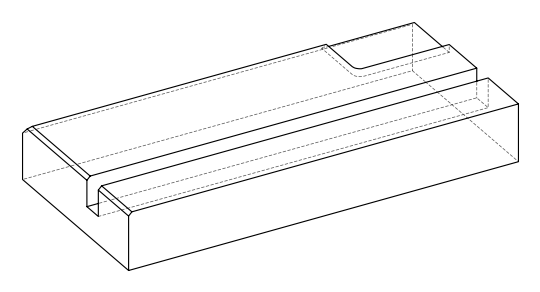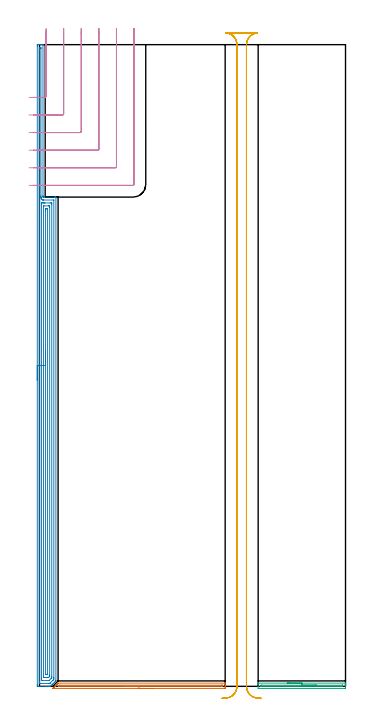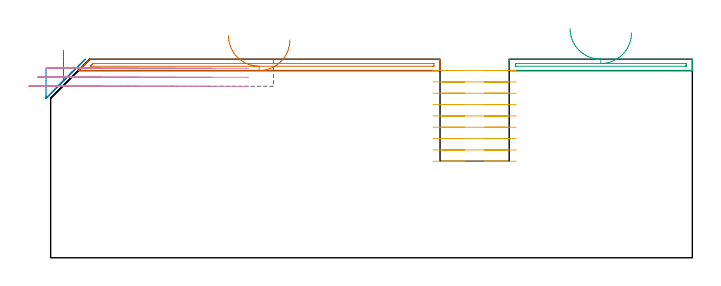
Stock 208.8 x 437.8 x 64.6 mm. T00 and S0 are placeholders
(PLAN: 5 operations, 1 tool changes, 40.2 min)
(1 AREA_MILL | FG_CHAMFER_SURFACE | UGT0205_001 | 2.01 min | 841 mm3)
(2 AREA_MILL_1 | FG_CHAMFER_SURFACE_1 | UGT0205_001 | 15.23 min | 35264 mm3)
(3 AREA_MILL_2 | FG_CHAMFER_SURFACE_2 | UGT0205_001 | 1.11 min | 424 mm3)
(4 MILL_CORNER_NOTCH_RECTANGULAR | CORNER_NOTCH_RECTANGULAR | NXT0201_012 | Follow Part, ap 4, ae 75% | 4.57 min | 58621 mm3)
(5 MILL_RECTANGULAR_SLOT | SLOT_RECTANGULAR | NXT0201_012 | Follow Part, ap 4, ae 75% | 17.24 min | 327004 mm3)
(TOOL UGT0205_001 | Chamfer Mill 20 x 3 x 45 deg. | D20 FL50 Z2)
(TOOL NXT0201_012 | ENDMILL 16mm [2P460-1600-NA 1630] | D16 FL38 Z6)
(OP 1 AREA_MILL)
G17 G21 G94 G90
T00 M6
G54
G17 G0 G90 X77.85 Y-1.5 S1061 M3
G43 Z74.6 H0
Z70.9
G94 G1 X77.812 Z70.028 F250.
X77.698 Z69.164
X77.509 Z68.312
X77.247 Z67.48
X76.913 Z66.674
X76.51 Z65.9
X76.041 Z65.164
X75.51 Z64.472
X74.921 Z63.829
X74.278 Z63.24
X73.586 Z62.708
X72.85 Z62.24
X72.076 Z61.837
X71.27 Z61.503
X70.438 Z61.241
X69.586 Z61.052
X68.722 Z60.938
X67.85 Z60.9
X9.22
X9.017 Y-1.494 Z60.904
X9.082 Y-1.423 Z60.975
X9.272 Y-1.228 Z61.172
X9.378 Y-1.121 Z61.278
X9.519 Y-0.98 Z61.417
X9.568 Y-0.931 Z61.468
X9.766 Y-0.733 Z61.666
X9.814 Y-0.684 Z61.713
X9.865 Y-0.635 Z61.764
X10.06 Y-0.439 Z61.96
X10.11 Y-0.389 Z62.008
X10.161 Y-0.338 Z62.061
X10.355 Y-0.145 Z62.254
X10.405 Y-0.093 Z62.304
X10.458 Y-0.041 Z62.358
X10.649 Y0.15 Z62.549
X10.701 Y0.202 Z62.599
X10.755 Y0.255 Z62.654
X10.944 Y0.444 Z62.843
X10.996 Y0.498 Z62.895
X11.051 Y0.552 Z62.951
X11.238 Y0.738 Z63.137
X11.292 Y0.793 Z63.19
X11.348 Y0.848 Z63.247
X11.532 Y1.033 Z63.432
X11.587 Y1.089 Z63.485
X11.644 Y1.145 Z63.544
X11.827 Y1.327 Z63.726
X11.883 Y1.384 Z63.781
X11.941 Y1.442 Z63.841
X12.121 Y1.621 Z64.02
X12.178 Y1.68 Z64.076
X12.238 Y1.739 Z64.136
X12.297 Y1.798 Z64.196
X12.623 Y2.123 Z64.523
X12.712 Y2.201 Z64.599
X126.577 Y2.2 Z64.6
X126.691 Y2.197 Z64.589
X126.693 Y2.18 Z64.571
X126.7 Y1.911 Z64.31
Y1.188 Z63.587
Y0.399 Z62.798
Y-0.093 Z62.303
Y-0.339 Z62.058
Y-0.98 Z61.417
Y-1.225 Z61.172
X126.698 Y-1.491 Z60.905
X126.315 Y-1.5 Z60.9
X67.85
Y-0.086 Z62.314
X13.12
X12.921 Y-0.081 Z62.319
X12.884 Y-0.079 Z62.321
X12.887 Y-0.071 Z62.329
X12.899 Y-0.053 Z62.347
X12.916 Y-0.034 Z62.366
X12.992 Y0.042 Z62.442
X13.127 Y0.178 Z62.578
X13.436 Y0.486 Z62.886
X13.609 Y0.656 Z63.056
X13.693 Y0.734 Z63.134
X13.744 Y0.779 Z63.179
X13.794 Y0.781 Z63.181
X14.013 Y0.786 Z63.186
X124.36
X124.573 Y0.782 Z63.182
X124.677 Y0.779 Z63.179
X124.691 Y0.775 Z63.175
X124.695 Y0.758 Z63.158
X124.698 Y0.729 Z63.129
X124.7 Y0.177 Z62.577
X124.698 Y0.003 Z62.403
X124.695 Y-0.046 Z62.354
X124.69 Y-0.072 Z62.328
X124.677 Y-0.079 Z62.321
X124.571 Y-0.082 Z62.318
X124.352 Y-0.086 Z62.314
X67.85
X66.978 Z62.352
X66.113 Z62.466
X65.262 Z62.655
X64.43 Z62.917
X63.624 Z63.251
X62.85 Z63.654
X62.114 Z64.123
X61.422 Z64.654
X60.779 Z65.243
X60.19 Z65.886
X59.658 Z66.578
X59.19 Z67.314
X58.787 Z68.088
X58.453 Z68.894
X58.191 Z69.726
X58.002 Z70.578
X57.888 Z71.443
X57.85 Z72.314
G0 Z74.6
M5
M2
(OP 2 AREA_MILL_1)
G17 G21 G94 G90
T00 M6
G54
G17 G0 G90 X-1.5 Y208.9 S1061 M3
G43 Z74.6 H0
Z61.9
G94 G1 Y208.938 Z61.029 F250.
Y209.052 Z60.164
Y209.241 Z59.312
Y209.503 Z58.48
Y209.837 Z57.674
Y210.24 Z56.9
Y210.709 Z56.164
Y211.24 Z55.472
Y211.829 Z54.829
Y212.472 Z54.24
Y213.164 Z53.709
Y213.9 Z53.24
Y214.674 Z52.837
Y215.48 Z52.503
Y216.312 Z52.241
Y217.164 Z52.052
Y218.028 Z51.938
Y218.9 Z51.9
Y436.866
X-1.499 Y437.19 Z51.901
X-1.493 Y437.751 Z51.903
X-1.49 Y437.792 Z51.905
X-0.933 Y437.8 Z52.461
X-0.37 Z53.027
X-0.043 Z53.353
X0.52 Z53.916
X0.846 Z54.242
X1.484 Z54.883
X1.913 Z55.312
X2.322 Y437.794 Z55.714
X2.397 Y437.79 Z55.788
X2.4 Y437.636 Z55.8
Y334.518
X2.402 Y334.434 Z55.798
X2.4 Y334.344 Z55.8
Y334.301
Y333.8
X2.567 Z55.967
X2.571 Z55.971
X2.575 Z55.972
X2.626 Z56.024
X10.188 Z63.583
X10.537 Z63.937
X11.078 Z64.477
X11.105 Y333.798 Z64.505
X11.197 Y333.79 Z64.589
X11.2 Y333.625 Z64.6
Y4.173
X11.206 Y3.712 Z64.594
X11.093 Y3.592 Z64.491
X10.325 Y2.825 Z63.724
X10.04 Y2.538 Z63.436
X9.45 Y1.95 Z62.85
X9.15 Y1.648 Z62.546
X8.558 Y1.058 Z61.958
X8.261 Y0.758 Z61.656
X7.664 Y0.164 Z61.063
X7.519 Y0.024 Z60.918
X7.502 Y0.01 Z60.901
X7.192 Y0. Z60.592
X6.838 Z60.237
X6.185 Z59.579
X4.968 Z58.365
X4.405 Z57.799
X-0.933 Y0.001 Z52.464
X-1.169 Y0.003 Z52.229
X-1.491 Y0.008 Z51.906
X-1.494 Y0.048 Z51.904
X-1.499 Y0.61 Z51.901
X-1.5 Y1.179 Z51.9
Y218.9
X-0.086 Z53.314
Y434.554
X-0.083 Y435.404 Z53.317
X-0.081 Y435.442 Z53.319
X-0.043 Y435.79 Z53.357
X0.455 Y435.796 Z53.855
X0.846 Y435.793 Z54.246
X0.971 Y435.79 Z54.371
X0.98 Y435.544 Z54.38
X0.984 Y435.404 Z54.384
X0.985 Y435.265 Z54.385
X0.986 Y334.507 Z54.386
X0.987 Y334.377 Z54.387
X0.998 Y333.625 Z54.398
X1.014 Y333.457 Z54.414
X1.046 Y333.259 Z54.446
X1.093 Y333.062 Z54.493
X1.212 Y332.732 Z54.612
X1.285 Y332.586 Z54.685
X1.401 Y332.398 Z54.801
X1.562 Y332.202 Z54.962
X1.736 Y332.045 Z55.136
X1.855 Y331.965 Z55.255
X2.141 Y331.839 Z55.541
X2.626 Y331.803 Z56.026
X2.664 Y331.801 Z56.064
X9.783 Y331.799 Z63.183
X9.785 Y331.797 Z63.185
X9.786 Y5.925 Z63.186
X9.782 Y5.074 Z63.182
X9.781 Y5.037 Z63.181
X9.743 Y4.705 Z63.143
X9.485 Y4.44 Z62.885
X9.231 Y4.182 Z62.631
X7.446 Y2.396 Z60.846
X7.258 Y2.212 Z60.658
X7.074 Y2.035 Z60.474
X7.041 Y2.01 Z60.441
X7.012 Y2.006 Z60.412
X6.95 Y2.003 Z60.35
X6.827 Y2.001 Z60.227
X6.579 Y2. Z59.979
X0.846 Y2.001 Z54.246
X0.348 Y2.003 Z53.748
X-0.043 Y2.01 Z53.357
X-0.081 Y2.396 Z53.319
X-0.083 Y2.436 Z53.317
X-0.086 Y3.289 Z53.314
Y218.9
X1.329 Z54.729
Y329.161
X1.33 Y329.568 Z54.73
X1.334 Y330.054 Z54.734
X1.335 Y330.079 Z54.735
X1.353 Y330.074 Z54.753
X1.416 Y330.054 Z54.816
X1.736 Y329.925 Z55.136
X1.921 Y329.868 Z55.321
X2.626 Y329.81 Z56.026
X2.875 Y329.803 Z56.275
X3.516 Y329.801 Z56.916
X3.768 Y329.8 Z57.168
X7.327 Z60.727
X7.964 Y329.799 Z61.364
X8.219 Y329.798 Z61.619
X8.321 Y329.792 Z61.721
X8.365 Y329.789 Z61.765
X8.366 Y329.767 Z61.766
X8.369 Y329.647 Z61.769
X8.371 Y329.161 Z61.771
Y328.752
Y6.86
X8.369 Y6.453 Z61.769
X8.364 Y5.967 Z61.764
X8.359 Y5.77 Z61.759
X8.261 Y5.669 Z61.661
X7.964 Y5.364 Z61.364
X6.782 Y4.182 Z60.182
X6.661 Y4.065 Z60.061
X6.616 Y4.025 Z60.016
X6.596 Y4.01 Z59.996
X6.546 Y4.007 Z59.946
X6.365 Y4.001 Z59.765
X1.736 Z55.136
X1.555 Y4.002 Z54.955
X1.435 Y4.006 Z54.835
X1.343 Y4.01 Z54.743
X1.336 Y4.047 Z54.736
X1.333 Y4.182 Z54.733
X1.33 Y4.589 Z54.73
X1.329 Y5.074 Z54.729
Y5.483
Y218.9
X2.743 Z56.143
Y327.375
X2.745 Y327.763 Z56.145
X2.746 Y327.785 Z56.146
X2.748 Y327.79 Z56.148
X2.764 Y327.793 Z56.164
X2.838 Y327.798 Z56.238
X2.951 Y327.799 Z56.351
X3.092 Y327.8 Z56.492
X6.185 Z59.585
X6.651 Z60.051
X6.871 Y327.797 Z60.271
X6.908 Y327.795 Z60.308
X6.943 Y327.791 Z60.343
X6.95 Y327.744 Z60.35
X6.955 Y327.495 Z60.355
X6.956 Y327.375 Z60.356
X6.957 Y326.6 Z60.357
Y7.753
X6.955 Y6.98 Z60.355
X6.952 Y6.86 Z60.352
X6.95 Y6.816 Z60.35
X6.915 Y6.775 Z60.315
X6.844 Y6.698 Z60.244
X6.735 Y6.585 Z60.135
X6.596 Y6.447 Z59.996
X6.185 Y6.042 Z59.585
X6.146 Y6.006 Z59.546
X5.262 Y6. Z58.662
X3.516 Z56.916
X3.074 Y6.001 Z56.474
X2.87 Y6.004 Z56.27
X2.768 Y6.008 Z56.168
X2.749 Y6.011 Z56.149
X2.747 Y6.026 Z56.147
X2.745 Y6.064 Z56.145
X2.743 Y6.743 Z56.143
Y6.86
Y218.9
X4.157 Z57.557
Y324.946
X4.159 Y325.59 Z57.559
X4.161 Y325.714 Z57.561
X4.164 Y325.773 Z57.564
X4.17 Y325.791 Z57.57
X4.2 Y325.795 Z57.6
X4.405 Y325.798 Z57.805
X5.086 Y325.8 Z58.486
X5.295 Y325.798 Z58.695
X5.504 Y325.792 Z58.904
X5.529 Y325.79 Z58.929
X5.536 Y325.779 Z58.936
X5.539 Y325.739 Z58.939
X5.542 Y325.673 Z58.942
X5.543 Y325.59 Z58.943
Y325.341
X5.542 Y8.646 Z58.942
X5.541 Y8.399 Z58.941
X5.536 Y8.148 Z58.936
X5.529 Y8.01 Z58.929
X5.456 Y8.007 Z58.856
X5.295 Y8.003 Z58.695
X5.048 Y8. Z58.448
X4.157 Y8.002 Z57.557
Y218.9
Y219.772 Z57.595
Y220.637 Z57.709
Y221.488 Z57.898
Y222.32 Z58.16
Y223.126 Z58.494
Y223.9 Z58.897
Y224.636 Z59.365
Y225.328 Z59.897
Y225.971 Z60.486
Y226.56 Z61.129
Y227.092 Z61.821
Y227.56 Z62.557
Y227.963 Z63.331
Y228.297 Z64.137
Y228.559 Z64.969
Y228.748 Z65.821
Y228.862 Z66.685
Y228.9 Z67.557
G0 Z74.6
M5
M2
(OP 3 AREA_MILL_2)
G17 G21 G94 G90
T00 M6
G54
G17 G0 G90 X169. Y2.2 S1061 M3
G43 Z74.6 H0
G94 G1 X169.038 Z73.728 F250.
X169.152 Z72.863
X169.341 Z72.012
X169.603 Z71.18
X169.937 Z70.374
X170.34 Z69.6
X170.808 Z68.864
X171.34 Z68.172
X171.929 Z67.529
X172.572 Z66.939
X173.264 Z66.408
X174. Z65.94
X174.774 Z65.537
X175.58 Z65.203
X176.412 Z64.941
X177.264 Z64.752
X178.128 Z64.638
X179. Z64.6
X208.717
X208.79 Y2.204 Z64.596
X208.792 Y2.186 Z64.579
X208.8 Y1.999 Z64.397
Y0.249 Z62.647
Y-0.98 Z61.418
Y-1.15 Z61.248
X208.799 Y-1.492 Z60.906
X208.714 Y-1.495 Z60.905
X208.454 Y-1.5 Z60.9
X149.469
X149.286 Y-1.496 Z60.904
X149.201 Y-1.492 Z60.906
X149.2 Y-0.093 Z62.304
Y1.68 Z64.078
Y2. Z64.398
X149.208 Y2.186 Z64.579
X149.21 Y2.204 Z64.596
X149.283 Y2.2 Z64.6
X179.
Y0.786 Z63.186
X206.497
X206.715 Y0.784 Z63.184
X206.767 Y0.782 Z63.182
X206.786 Y0.779 Z63.179
X206.791 Y0.766 Z63.166
X206.797 Y0.718 Z63.118
X206.799 Y0.669 Z63.069
X206.8 Y0.49 Z62.89
X206.799 Y0.199 Z62.599
X206.797 Y0.047 Z62.447
X206.791 Y-0.053 Z62.347
X206.787 Y-0.079 Z62.321
X206.768 Y-0.082 Z62.318
X206.715 Y-0.084 Z62.316
X206.497 Y-0.086 Z62.314
X151.503
X151.285 Y-0.084 Z62.316
X151.233 Y-0.082 Z62.318
X151.214 Y-0.079 Z62.321
X151.209 Y-0.066 Z62.334
X151.203 Y-0.018 Z62.382
X151.201 Y0.031 Z62.431
X151.2 Y0.21 Z62.61
X151.202 Y0.437 Z62.837
X151.206 Y0.671 Z63.071
X151.21 Y0.779 Z63.179
X151.229 Y0.781 Z63.181
X151.282 Y0.783 Z63.183
X151.501 Y0.786 Z63.186
X179.
X179.872 Z63.224
X180.736 Z63.338
X181.588 Z63.526
X182.42 Z63.789
X183.226 Z64.123
X184. Z64.525
X184.736 Z64.994
X185.428 Z65.525
X186.071 Z66.115
X186.66 Z66.758
X187.192 Z67.45
X187.66 Z68.186
X188.063 Z68.96
X188.397 Z69.766
X188.659 Z70.598
X188.848 Z71.449
X188.962 Z72.314
X189. Z73.186
G0 Z74.6
M5
M2
(OP 4 MILL_CORNER_NOTCH_RECTANGULAR)
G17 G21 G94 G90
T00 M6
G54
G17 G0 G90 X-1.233 Y401.8 S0 M3
G43 Z74.6 H1
Z61.667
G94 G1 X1.767 F250.
X3.706 F500.
G3 X4.5 Y402.594 R0.8
G1 Y443.822
Y446.822 F250.
G0 Z74.6
X-1.233 Y389.8
Z61.667
G1 X1.767
X15.705 F500.
G3 X16.5 Y390.595 R0.8
G1 Y445.8
Y448.8 F250.
G0 Z74.6
X-1.233 Y377.8
Z61.667
G1 X1.767
X27.705 F500.
G3 X28.5 Y378.595 R0.8
G1 Y445.8
Y448.8 F250.
G0 Z74.6
X-1.233 Y365.8
Z61.667
G1 X1.767
X39.705 F500.
G3 X40.5 Y366.595 R0.8
G1 Y445.8
Y448.8 F250.
G0 Z74.6
X-1.233 Y353.8
Z61.667
G1 X1.767
X51.704 F500.
G3 X52.5 Y354.596 R0.8
G1 Y445.8
Y448.8 F250.
G0 Z74.6
X-1.233 Y341.8
Z61.667
G1 X1.767
X63.704 F500.
G3 X64.5 Y342.596 R0.8
G1 Y445.8
Y448.8 F250.
G0 Z74.6
X-4.167 Y401.8
Z58.733
G1 X-1.167
X3.706 F500.
G3 X4.5 Y402.594 R0.8
G1 Y445.452
Y448.452 F250.
G0 Z74.6
X-4.167 Y389.8
Z58.733
G1 X-1.167
X15.705 F500.
G3 X16.5 Y390.595 R0.8
G1 Y445.8
Y448.8 F250.
G0 Z74.6
X-4.167 Y377.8
Z58.733
G1 X-1.167
X27.705 F500.
G3 X28.5 Y378.595 R0.8
G1 Y445.8
Y448.8 F250.
G0 Z74.6
X-4.167 Y365.8
Z58.733
G1 X-1.167
X39.705 F500.
G3 X40.5 Y366.595 R0.8
G1 Y445.8
Y448.8 F250.
G0 Z74.6
X-4.167 Y353.8
Z58.733
G1 X-1.167
X51.704 F500.
G3 X52.5 Y354.596 R0.8
G1 Y445.8
Y448.8 F250.
G0 Z74.6
X-4.167 Y341.8
Z58.733
G1 X-1.167
X63.704 F500.
G3 X64.5 Y342.596 R0.8
G1 Y445.8
Y448.8 F250.
G0 Z74.6
X-7.099 Y401.8
Z55.8
G1 X-4.099
X3.706 F500.
G3 X4.5 Y402.594 R0.8
G1 Y445.8
Y448.8 F250.
G0 Z74.6
X-7.099 Y389.8
Z55.8
G1 X-4.099
X15.705 F500.
G3 X16.5 Y390.595 R0.8
G1 Y445.8
Y448.8 F250.
G0 Z74.6
X-7.099 Y377.8
Z55.8
G1 X-4.099
X27.705 F500.
G3 X28.5 Y378.595 R0.8
G1 Y445.8
Y448.8 F250.
G0 Z74.6
X-7.099 Y365.8
Z55.8
G1 X-4.099
X39.705 F500.
G3 X40.5 Y366.595 R0.8
G1 Y445.8
Y448.8 F250.
G0 Z74.6
X-7.099 Y353.8
Z55.8
G1 X-4.099
X51.704 F500.
G3 X52.5 Y354.596 R0.8
G1 Y445.8
Y448.8 F250.
G0 Z74.6
X-7.099 Y341.8
Z55.8
G1 X-4.099
X63.704 F500.
G3 X64.5 Y342.596 R0.8
G1 Y445.8
Y448.8 F250.
G0 Z74.6
M5
M2
(OP 5 MILL_RECTANGULAR_SLOT)
G17 G21 G94 G90
T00 M6
G54
G17 G0 G90 X151.497 Y-8.23 S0 M3
G43 Z74.6 H1
Z60.911
G94 G1 X148.508 Y-7.97 F250.
G2 X141.2 Y0. R8. F500.
G1 Y437.8
G2 X148.508 Y445.77 R8.
G1 Y445.8
X127.392
Y445.77
G2 X134.7 Y437.8 R8.
G1 Y0.
G2 X127.392 Y-7.97 R8.
G1 X124.403 Y-8.23 F250.
G0 X151.497 Z57.222
G1 X148.508 Y-7.97
G2 X141.2 Y0. R8. F500.
G1 Y437.8
G2 X148.508 Y445.77 R8.
G1 Y445.8
X127.392
Y445.77
G2 X134.7 Y437.8 R8.
G1 Y0.
G2 X127.392 Y-7.97 R8.
G1 X124.403 Y-8.23 F250.
G0 X151.497 Z53.533
G1 X148.508 Y-7.97
G2 X141.2 Y0. R8. F500.
G1 Y437.8
G2 X148.508 Y445.77 R8.
G1 Y445.8
X127.392
Y445.77
G2 X134.7 Y437.8 R8.
G1 Y0.
G2 X127.392 Y-7.97 R8.
G1 X124.403 Y-8.23 F250.
G0 X151.497 Z49.844
G1 X148.508 Y-7.97
G2 X141.2 Y0. R8. F500.
G1 Y437.8
G2 X148.508 Y445.77 R8.
G1 Y445.8
X127.392
Y445.77
G2 X134.7 Y437.8 R8.
G1 Y0.
G2 X127.392 Y-7.97 R8.
G1 X124.403 Y-8.23 F250.
G0 X151.497 Z46.156
G1 X148.508 Y-7.97
G2 X141.2 Y0. R8. F500.
G1 Y437.8
G2 X148.508 Y445.77 R8.
G1 Y445.8
X127.392
Y445.77
G2 X134.7 Y437.8 R8.
G1 Y0.
G2 X127.392 Y-7.97 R8.
G1 X124.403 Y-8.23 F250.
G0 X151.497 Z42.467
G1 X148.508 Y-7.97
G2 X141.2 Y0. R8. F500.
G1 Y437.8
G2 X148.508 Y445.77 R8.
G1 Y445.8
X127.392
Y445.77
G2 X134.7 Y437.8 R8.
G1 Y0.
G2 X127.392 Y-7.97 R8.
G1 X124.403 Y-8.23 F250.
G0 X151.497 Z38.778
G1 X148.508 Y-7.97
G2 X141.2 Y0. R8. F500.
G1 Y437.8
G2 X148.508 Y445.77 R8.
G1 Y445.8
X127.392
Y445.77
G2 X134.7 Y437.8 R8.
G1 Y0.
G2 X127.392 Y-7.97 R8.
G1 X124.403 Y-8.23 F250.
G0 X151.497 Z35.089
G1 X148.508 Y-7.97
G2 X141.2 Y0. R8. F500.
G1 Y437.8
G2 X148.508 Y445.77 R8.
G1 Y445.8
X127.392
Y445.77
G2 X134.7 Y437.8 R8.
G1 Y0.
G2 X127.392 Y-7.97 R8.
G1 X124.403 Y-8.23 F250.
G0 X151.497 Z31.4
G1 X148.508 Y-7.97
G2 X141.2 Y0. R8. F500.
G1 Y437.8
G2 X148.508 Y445.77 R8.
G1 Y445.8
X127.392
Y445.77
G2 X134.7 Y437.8 R8.
G1 Y0.
G2 X127.392 Y-7.97 R8.
G1 X124.403 Y-8.23 F250.
G0 Z74.6
M5
M2
